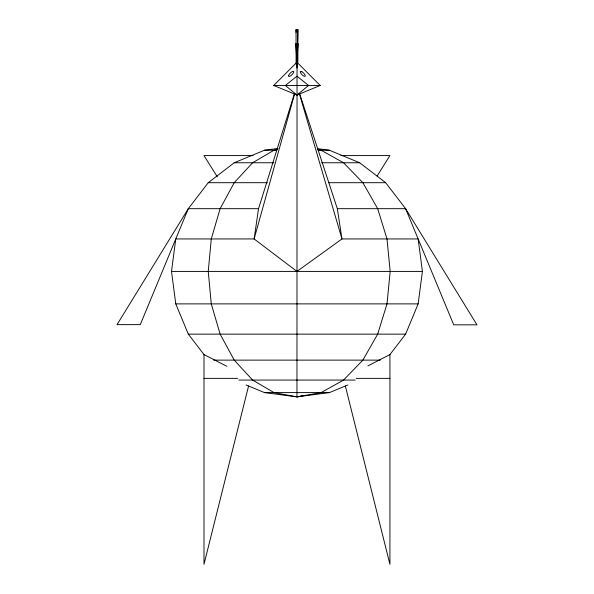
<?xml version="1.0" encoding="UTF-8"?>
<svg xmlns="http://www.w3.org/2000/svg" width="594" height="594" viewBox="0 0 594 594"><rect width="100%" height="100%" fill="white"/><g stroke="black" fill="none" stroke-linecap="round" stroke-linejoin="round"><path stroke-width="0.89" d="M347.884 384.957L329.432 392.597L296.963 396.874L297.037 59.526M297.297 50.49L297.891 29.7L296.027 29.7L296.102 64.026M297.891 43.644L296.963 68.095L296.027 43.644L297.891 43.644L297.312 55.153M296.785 58.695L296.963 62.236L320.203 85.477L296.963 95.04L273.715 85.477L296.963 62.236L297.134 58.695M226.826 366.268L203.994 354.581L188.305 334.14L175.772 303.883L171.503 271.413L175.772 238.944L254.113 238.944L296.963 271.413L341.981 238.944L418.146 238.944L422.416 271.413L418.146 303.883L405.613 334.14L389.924 354.581L367.909 365.852M294.49 93.399L258.546 208.68L254.113 238.944L294.721 93.51M248.567 386.003L203.994 564.3L203.994 354.581M377.138 175.987L389.924 155.583L340.897 155.583M278.014 148.448L264.486 150.23L234.229 162.763L208.249 182.7L188.305 208.68L117.04 324.636L140.281 324.636L188.305 208.68L258.546 208.68M277.532 149.569L273.997 150.23L252.606 162.763L234.229 182.7L220.129 208.68L211.271 238.944L208.249 271.413L211.271 303.883L220.129 334.14L234.229 360.127L252.606 380.063L273.997 392.597L296.963 396.874L321.087 392.597L343.562 380.063L362.867 360.127L377.68 334.14L386.998 303.883L390.169 271.413L386.998 238.944L377.68 208.68L362.867 182.7L343.562 162.763L321.087 150.23L317.508 149.591M302.257 395.886L296.963 396.874L264.486 392.597L246.035 384.957M304.024 395.559L305.791 395.225M273.715 85.477L320.203 85.477M264.486 150.23L276.752 150.23M318.302 150.23L329.432 150.23L359.689 162.763L385.669 182.7L405.613 208.68L476.96 324.829L453.719 324.829L405.613 208.68L337.318 208.68L299.554 93.399M253.022 155.583L203.994 155.583L217.27 176.774M234.229 162.763L273.856 162.763M321.636 162.763L359.689 162.763M208.249 182.7L267.441 182.7M329.002 182.7L385.669 182.7M171.503 271.413L422.416 271.413M175.772 303.883L418.146 303.883M188.305 334.14L405.613 334.14M213.81 360.127L380.197 360.127M203.994 378.371L237.719 378.371M356.2 378.371L389.924 378.371M238.825 380.063L355.212 380.063M264.486 392.597L329.432 392.597M317.708 148.686L329.432 150.23M299.302 93.466L341.981 238.944L337.318 208.68M345.352 386.003L389.924 564.3L389.924 354.581M296.027 43.644L296.696 56.927M296.027 29.7L296.109 32.41M296.465 45.062L296.703 53.2M296.881 59.526L296.963 62.236M297.891 29.7L297.891 62.236M288.654 75.453L288.565 75.928A3.467 1.158 -45 0 0 289.857 76.232L290.481 75.891A3.467 1.158 -45 0 0 293.533 72.542A3.467 1.158 -45 0 0 292.441 71.48L291.817 71.829A3.467 1.158 -45 0 0 288.654 75.453M308.583 85.477L296.963 95.04L285.335 85.477L296.963 76.18L308.583 85.477M301.901 71.763L301.329 71.488A3.341 1.114 45 0 0 300.571 72.795A3.341 1.114 45 0 0 303.638 75.95L304.21 76.232A3.341 1.114 45 0 0 305.249 75.705L305.108 75.208A3.341 1.114 45 0 0 301.901 71.763"/></g></svg>
